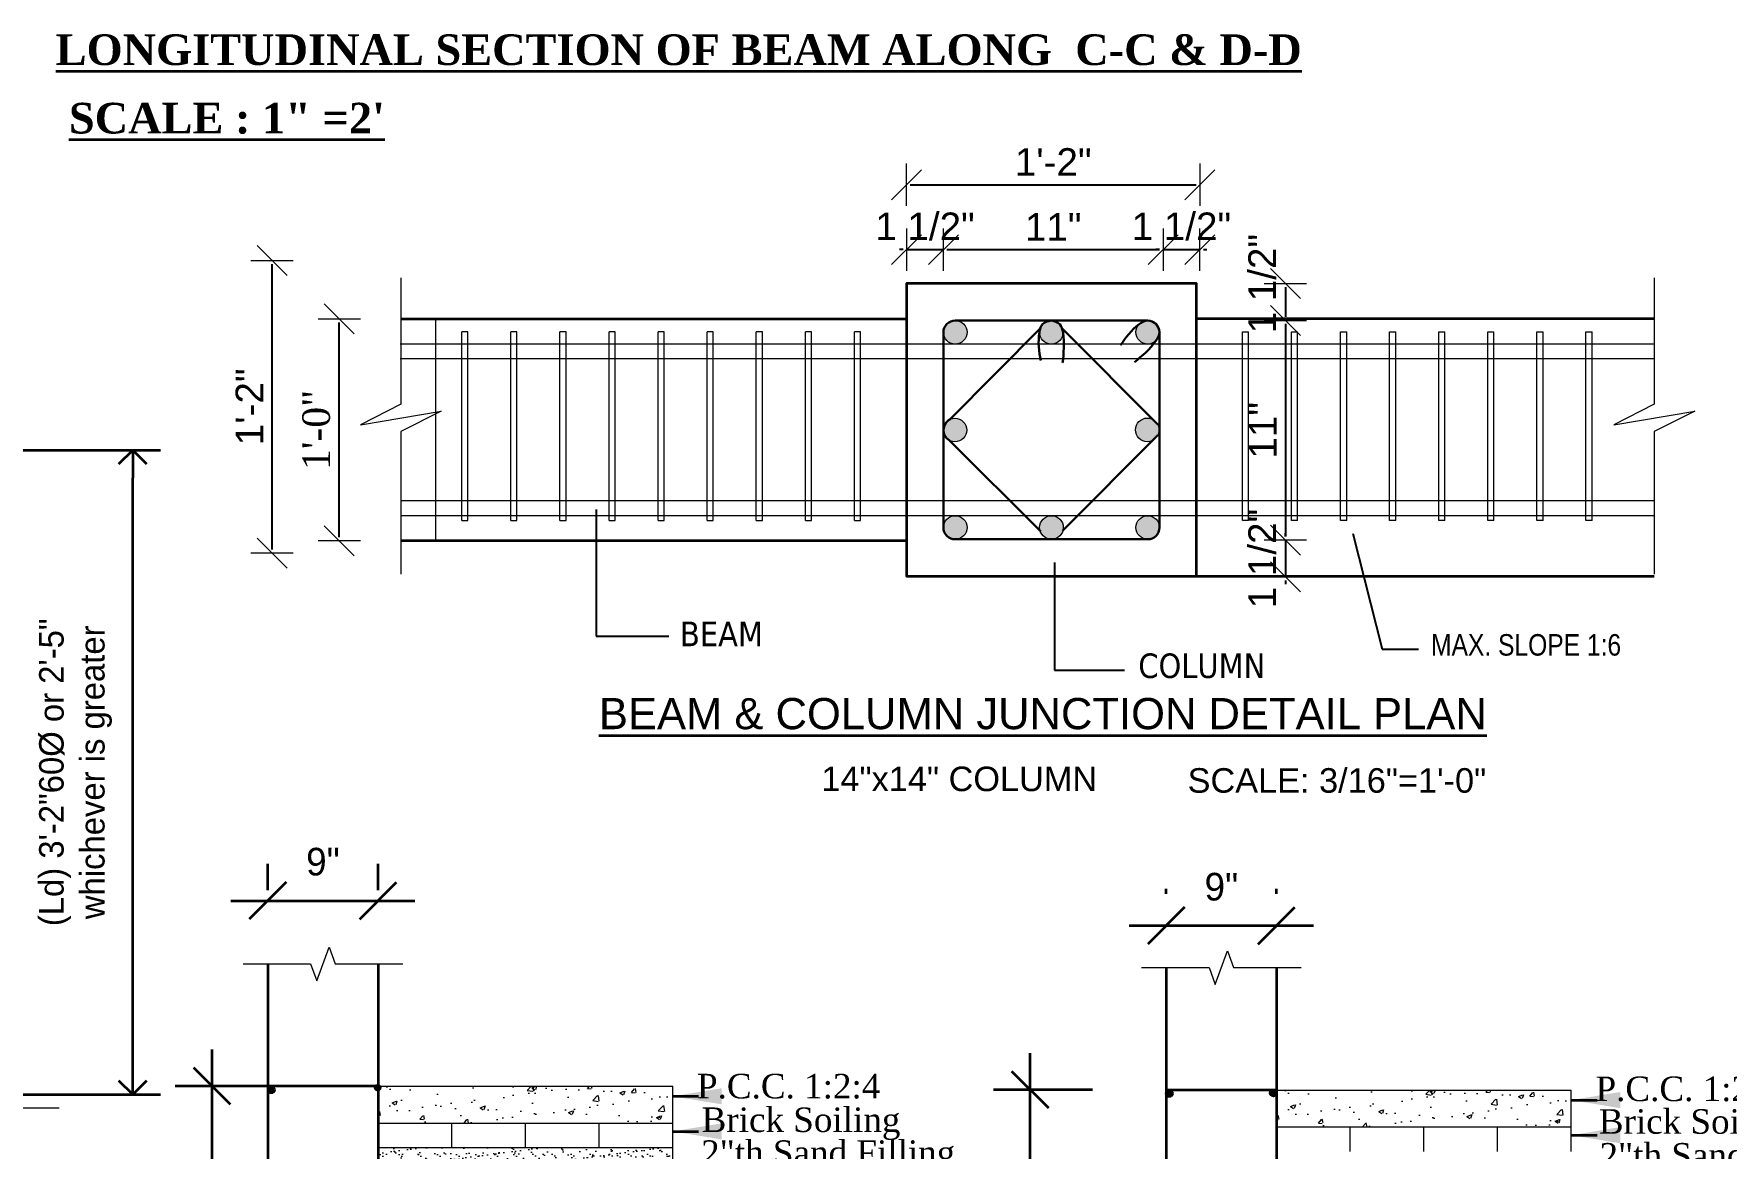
# Model space of a CAD drawing. Header units: inches. Extents: x -12073856 to 12321241, y -1226296 to 1319224.
# Drawn here: x 129944 to 130496, y 49127 to 49490 of the extents above; entities that cross this region are included whole.
import ezdxf

# ---------------------------------------------------------------- set-up
doc = ezdxf.new("R2010")
doc.units = ezdxf.units.IN
doc.header["$MEASUREMENT"] = 0
doc.header["$PDMODE"] = 35
doc.linetypes.add('DASHDOTX2', pattern=[50.8, 25.4, -12.7, 0, -12.7])
for name, color, linetype, lineweight in [('CEN_LINE', 131, 'DASHDOTX2', 13), ('column rod', 1, 'Continuous', 50), ('D-DIM', 5, 'Continuous', 18), ('DIM', 6, 'Continuous', 9), ('DIM_LINE', 173, 'Continuous', 20), ('Hatch', 9, 'Continuous', 9), ('OUTLINE', 1, 'Continuous', 25), ('Rebars', 1, 'Continuous', 13), ('STIRRUPS', 14, 'Continuous', 18), ('temp-partn', 214, 'Continuous', 15), ('TEXT', 255, 'Continuous', 35), ('texts', 152, 'Continuous', 35), ('TRENCH', 1, 'Continuous', 35), ('WALL ELV', 20, 'Continuous', 20), ('WALL SEC', 2, 'Continuous', 35)]:
    doc.layers.add(name, color=color, linetype=linetype, lineweight=lineweight)
doc.styles.add('AERIAL', font='arial.ttf')
doc.styles.add('Capt 1', font='arial.ttf', dxfattribs={"height": 12})
doc.styles.add('NIR', font='COPRGTL.TTF')
doc.styles.add('ordinary', font='times.ttf')
doc.styles.add('PRABIN', font='BKANT.TTF', dxfattribs={"height": 8})
doc.styles.add('STYLE1', font='arialbd.ttf')
doc.styles.add('TAHOMA', font='tahoma.ttf', dxfattribs={"height": 9})
doc.styles.add('technical', font='technic_.ttf', dxfattribs={"height": 6.5})
doc.styles.add('TIMES', font='times.ttf')
doc.styles.add('times new roman', font='times.ttf', dxfattribs={"height": 7})
doc.dimstyles.new('ARROW', dxfattribs={"dimscale": 96, "dimtxt": 9, "dimasz": 0.125, "dimexe": 0.078125, "dimexo": 0.09375, "dimgap": 0.03125, "dimtad": 1, "dimdec": 0, "dimzin": 3, "dimdsep": 46, "dimlunit": 4, "dimtxsty": 'TAHOMA', "dimcen": 0.09375, "dimclrd": 256, "dimclre": 256, "dimclrt": 256, "dimadec": 0, "dimazin": 0, "dimtfac": 1, "dimtdec": 0, "dimtmove": 0, "dimatfit": 3, "dimfxl": 1, "dimfrac": 2, "dimtolj": 1, "dimtzin": 0, "dimarcsym": 0})
doc.dimstyles.new("Copy of S-2'", dxfattribs={"dimscale": 96, "dimtxt": 9, "dimasz": 0.09375, "dimexe": 0.09375, "dimexo": 0.09375, "dimgap": 0.0625, "dimtad": 1, "dimdec": 0, "dimlfac": 0.25, "dimzin": 3, "dimdsep": 46, "dimlunit": 3, "dimtxsty": 'PRABIN', "dimblk": 'OPEN90', "dimcen": 0.09375, "dimdle": 0.09375, "dimclrd": 256, "dimclre": 34, "dimclrt": 256, "dimadec": 0, "dimazin": 1, "dimtfac": 1, "dimtdec": 0, "dimtix": 1, "dimtmove": 0, "dimatfit": 3, "dimldrblk": 'DOTSMALL', "dimfxl": 1, "dimtolj": 1, "dimtzin": 1, "dimarcsym": 0})
doc.dimstyles.new("gan1'", dxfattribs={"dimscale": 96, "dimtxt": 0.09375, "dimasz": 0.012, "dimexe": 0.09375, "dimexo": 0.15625, "dimgap": 0.03, "dimtad": 1, "dimdec": 1, "dimlfac": 0.125, "dimzin": 3, "dimdsep": 46, "dimlunit": 4, "dimtxsty": 'times new roman', "dimblk": 'gg', "dimcen": 0.09375, "dimdle": 0.09375, "dimse1": 1, "dimse2": 1, "dimclre": 34, "dimadec": 0, "dimazin": 0, "dimtfac": 1, "dimtdec": 1, "dimtix": 1, "dimtmove": 0, "dimatfit": 3, "dimfxl": 1, "dimfrac": 2, "dimtolj": 1, "dimtzin": 1, "dimarcsym": 0})
doc.dimstyles.new('nir', dxfattribs={"dimtxt": 7, "dimasz": 3, "dimexe": 3, "dimexo": 3, "dimgap": 2, "dimtad": 1, "dimdec": 0, "dimzin": 3, "dimlunit": 4, "dimtxsty": 'TIMES', "dimblk": 'OBLIQUE', "dimcen": 2.5, "dimdle": 3, "dimclrt": 3, "dimadec": 0, "dimazin": 0, "dimtfac": 1, "dimtdec": 0, "dimtmove": 2, "dimatfit": 3, "dimfxl": 1, "dimarcsym": 0})
doc.dimstyles.new('nir 96', dxfattribs={"dimscale": 4, "dimtxt": 1.75, "dimasz": 1, "dimexe": 1, "dimexo": 2, "dimgap": 0.5, "dimtad": 1, "dimdec": 0, "dimzin": 3, "dimlunit": 4, "dimtxsty": 'ordinary', "dimblk": 'DOT', "dimcen": 2.5, "dimdle": 3, "dimclrt": 3, "dimadec": 0, "dimazin": 0, "dimtfac": 1, "dimtdec": 0, "dimtix": 1, "dimtmove": 2, "dimatfit": 3, "dimfxl": 3, "dimfxlon": 1, "dimarcsym": 0})

# ---------------------------------------------------------------- blocks, each defined once
blk = doc.blocks.new('_Open90')
at = {"color": 0, "linetype": 'ByBlock', "lineweight": -2}
for p, q in [((0, 0), (-1, 0)), ((-0.5, 0.5), (0, 0)), ((0, 0), (-0.5, -0.5))]:
    blk.add_line(p, q, dxfattribs=at)
blk = doc.blocks.new('*D716')
at = {"layer": 'Defpoints', "color": 0, "lineweight": 35, "transparency": 16777216}
for p in [(91107.77, -154925.31), (91176.36, -154925.31), (91107.77, -155135.3)]:
    blk.add_point(p, dxfattribs=at)
at = {"layer": 'DIM', "color": 34, "lineweight": -2, "transparency": 16777216}
for p, q in [((91116.77, -154925.31), (91185.36, -154925.31)), ((91116.77, -155135.3), (91185.36, -155135.3))]:
    blk.add_line(p, q, dxfattribs=at)
at = {"layer": 'DIM', "lineweight": -2, "transparency": 16777216}
blk.add_line((91176.36, -155126.3), (91176.36, -154934.31), dxfattribs=at)
at = {"layer": 'DIM', "lineweight": -2, "transparency": 16777216, "xscale": 9, "yscale": 9, "zscale": 9}
for p, rotation in [((91176.36, -154925.31), 90), ((91176.36, -155135.3), 270)]:
    blk.add_blockref('_Open90', p, dxfattribs=dict(at, rotation=rotation))
at = {"layer": 'DIM', "transparency": 16777216, "insert": (91157.72, -155030.31), "char_height": 8, "attachment_point": 5, "rotation": 90, "style": 'PRABIN'}
blk.add_mtext('\\A1;(Ld) 3\'-2"60%%C or 2\'-5" \\Pwhichever is greater', dxfattribs=at)
blk = doc.blocks.new('_DotSmall')
at = {"color": 0, "linetype": 'ByBlock', "const_width": 0.5}
blk.add_lwpolyline([(-0.0625, 0, 1), (0.0625, 0, 1)], format="xyb", close=True, dxfattribs=at)
blk = doc.blocks.new('*D717')
at = {"layer": 'Defpoints', "color": 0, "lineweight": 35, "transparency": 16777216}
for p in [(91019.78, -154849.42), (91072.05, -154849.42), (91072.05, -155059.4)]:
    blk.add_point(p, dxfattribs=at)
at = {"layer": 'DIM', "color": 34, "lineweight": -2, "transparency": 16777216}
for p, q in [((91063.05, -154849.42), (91010.78, -154849.42)), ((91063.05, -155059.4), (91010.78, -155059.4))]:
    blk.add_line(p, q, dxfattribs=at)
at = {"layer": 'DIM', "lineweight": -2, "transparency": 16777216}
blk.add_line((91019.78, -155050.4), (91019.78, -154858.42), dxfattribs=at)
at = {"layer": 'DIM', "lineweight": -2, "transparency": 16777216, "xscale": 9, "yscale": 9, "zscale": 9}
for p, rotation in [((91019.78, -154849.42), 90), ((91019.78, -155059.4), 270)]:
    blk.add_blockref('_Open90', p, dxfattribs=dict(at, rotation=rotation))
at = {"layer": 'DIM', "transparency": 16777216, "insert": (91001.19, -154954.41), "char_height": 8, "attachment_point": 5, "rotation": 90, "style": 'PRABIN'}
blk.add_mtext('\\A1;3\'-2"60%%C or 2\'-5" \\Pwhichever is greater', dxfattribs=at)
blk = doc.blocks.new('gg')
at = {"layer": 'DIM'}
for p, q in [((0, 6), (0, -6)), ((-4.24, -4.24), (4.24, 4.24))]:
    blk.add_line(p, q, dxfattribs=at)
blk = doc.blocks.new('*D850')
at = {"layer": 'Defpoints', "color": 0, "transparency": 16777216}
for p in [(80811.99, 74577.49), (80849.18, 74577.49), (80841.38, 74505.19)]:
    blk.add_point(p, dxfattribs=at)
at = {"layer": 'DIM', "color": 0, "lineweight": -2, "transparency": 16777216}
blk.add_line((80811.99, 74506.34), (80811.99, 74576.34), dxfattribs=at)
at = {"layer": 'DIM', "color": 0, "lineweight": -2, "transparency": 16777216, "xscale": 1.152, "yscale": 1.152, "zscale": 1.152}
for p, rotation in [((80811.99, 74577.49), 90), ((80811.99, 74505.19), 270)]:
    blk.add_blockref('gg', p, dxfattribs=dict(at, rotation=rotation))
at = {"layer": 'DIM', "color": 0, "transparency": 16777216, "insert": (80804.53, 74541.34), "char_height": 9, "attachment_point": 5, "rotation": 90, "style": 'times new roman'}
blk.add_mtext('\\A1;1\'-0"', dxfattribs=at)
blk = doc.blocks.new('*D851')
at = {"layer": 'D-DIM', "color": 0, "lineweight": -2, "transparency": 16777216}
blk.add_line((80790.11, 74502.35), (80790.11, 74595.37), dxfattribs=at)
at = {"layer": 'Defpoints', "color": 0, "transparency": 16777216}
for p in [(80790.11, 74596.52), (81038.53, 74596.52), (81033.18, 74501.19)]:
    blk.add_point(p, dxfattribs=at)
at = {"layer": 'D-DIM', "color": 0, "lineweight": -2, "transparency": 16777216, "xscale": 1.152, "yscale": 1.152, "zscale": 1.152}
for p, rotation in [((80790.11, 74596.52), 90), ((80790.11, 74501.19), 270)]:
    blk.add_blockref('gg', p, dxfattribs=dict(at, rotation=rotation))
at = {"layer": 'D-DIM', "color": 0, "transparency": 16777216, "insert": (80782.71, 74548.86), "char_height": 9, "attachment_point": 5, "rotation": 90, "style": 'AERIAL'}
blk.add_mtext('\\A1;1\'-2"', dxfattribs=at)
blk = doc.blocks.new('*D852')
at = {"layer": 'D-DIM', "color": 0, "lineweight": -2, "transparency": 16777216}
for p, q in [((80995.78, 74600.07), (80994.63, 74600.07)), ((80996.93, 74600.07), (81008.93, 74600.07)), ((81010.08, 74600.07), (81011.23, 74600.07))]:
    blk.add_line(p, q, dxfattribs=at)
at = {"layer": 'Defpoints', "color": 0, "transparency": 16777216}
for p in [(81008.93, 74600.07), (80996.93, 74585.01), (81008.93, 74555.74)]:
    blk.add_point(p, dxfattribs=at)
at = {"layer": 'D-DIM', "color": 0, "lineweight": -2, "transparency": 16777216, "xscale": 1.152, "yscale": 1.152, "zscale": 1.152}
blk.add_blockref('gg', (80996.93, 74600.07), dxfattribs=at)
at = {"layer": 'D-DIM', "color": 0, "lineweight": -2, "transparency": 16777216, "xscale": 1.152, "yscale": 1.152, "zscale": 1.152, "rotation": 180}
blk.add_blockref('gg', (81008.93, 74600.07), dxfattribs=at)
at = {"layer": 'D-DIM', "color": 0, "transparency": 16777216, "insert": (81002.93, 74607.61), "char_height": 9, "attachment_point": 5, "style": 'AERIAL'}
blk.add_mtext('\\A1;1 1/2"', dxfattribs=at)
blk = doc.blocks.new('*D853')
at = {"layer": 'D-DIM', "color": 0, "lineweight": -2, "transparency": 16777216}
blk.add_line((81010.08, 74600.07), (81079.36, 74600.07), dxfattribs=at)
at = {"layer": 'Defpoints', "color": 0, "transparency": 16777216}
for p in [(81080.51, 74600.07), (81080.51, 74567.51), (81008.93, 74555.74)]:
    blk.add_point(p, dxfattribs=at)
at = {"layer": 'D-DIM', "color": 0, "lineweight": -2, "transparency": 16777216, "xscale": 1.152, "yscale": 1.152, "zscale": 1.152, "rotation": 180}
blk.add_blockref('gg', (81008.93, 74600.07), dxfattribs=at)
at = {"layer": 'D-DIM', "color": 0, "lineweight": -2, "transparency": 16777216, "xscale": 1.152, "yscale": 1.152, "zscale": 1.152}
blk.add_blockref('gg', (81080.51, 74600.07), dxfattribs=at)
at = {"layer": 'D-DIM', "color": 0, "transparency": 16777216, "insert": (81044.72, 74607.47), "char_height": 9, "attachment_point": 5, "style": 'AERIAL'}
blk.add_mtext('\\A1;11"', dxfattribs=at)
blk = doc.blocks.new('*D854')
at = {"layer": 'D-DIM', "color": 0, "lineweight": -2, "transparency": 16777216}
for p, q in [((81079.36, 74600.07), (81078.21, 74600.07)), ((81080.51, 74600.07), (81092.51, 74600.07)), ((81093.66, 74600.07), (81094.82, 74600.07))]:
    blk.add_line(p, q, dxfattribs=at)
at = {"layer": 'Defpoints', "color": 0, "transparency": 16777216}
for p in [(81092.51, 74600.07), (81080.51, 74567.51), (81092.51, 74572.49)]:
    blk.add_point(p, dxfattribs=at)
at = {"layer": 'D-DIM', "color": 0, "lineweight": -2, "transparency": 16777216, "xscale": 1.152, "yscale": 1.152, "zscale": 1.152}
blk.add_blockref('gg', (81080.51, 74600.07), dxfattribs=at)
at = {"layer": 'D-DIM', "color": 0, "lineweight": -2, "transparency": 16777216, "xscale": 1.152, "yscale": 1.152, "zscale": 1.152, "rotation": 180}
blk.add_blockref('gg', (81092.51, 74600.07), dxfattribs=at)
at = {"layer": 'D-DIM', "color": 0, "transparency": 16777216, "insert": (81086.51, 74607.61), "char_height": 9, "attachment_point": 5, "style": 'AERIAL'}
blk.add_mtext('\\A1;1 1/2"', dxfattribs=at)
blk = doc.blocks.new('*D855')
at = {"layer": 'D-DIM', "color": 0, "lineweight": -2, "transparency": 16777216}
blk.add_line((80998.08, 74621.24), (81091.36, 74621.24), dxfattribs=at)
at = {"layer": 'Defpoints', "color": 0, "transparency": 16777216}
for p in [(81092.51, 74621.24), (80996.93, 74579.28), (81092.51, 74580.43)]:
    blk.add_point(p, dxfattribs=at)
at = {"layer": 'D-DIM', "color": 0, "lineweight": -2, "transparency": 16777216, "xscale": 1.152, "yscale": 1.152, "zscale": 1.152, "rotation": 180}
blk.add_blockref('gg', (80996.93, 74621.24), dxfattribs=at)
at = {"layer": 'D-DIM', "color": 0, "lineweight": -2, "transparency": 16777216, "xscale": 1.152, "yscale": 1.152, "zscale": 1.152}
blk.add_blockref('gg', (81092.51, 74621.24), dxfattribs=at)
at = {"layer": 'D-DIM', "color": 0, "transparency": 16777216, "insert": (81044.72, 74628.64), "char_height": 9, "attachment_point": 5, "style": 'AERIAL'}
blk.add_mtext('\\A1;1\'-2"', dxfattribs=at)
blk = doc.blocks.new('*D856')
at = {"layer": 'D-DIM', "color": 0, "lineweight": -2, "transparency": 16777216}
blk.add_line((81120.41, 74587.85), (81120.41, 74578.16), dxfattribs=at)
at = {"layer": 'Defpoints', "color": 0, "transparency": 16777216}
for p in [(81105.35, 74589), (81076.08, 74577), (81120.41, 74577)]:
    blk.add_point(p, dxfattribs=at)
at = {"layer": 'D-DIM', "color": 0, "lineweight": -2, "transparency": 16777216, "xscale": 1.152, "yscale": 1.152, "zscale": 1.152}
for p, rotation in [((81120.41, 74589), 90), ((81120.41, 74577), 270)]:
    blk.add_blockref('gg', p, dxfattribs=dict(at, rotation=rotation))
at = {"layer": 'D-DIM', "color": 0, "transparency": 16777216, "insert": (81112.88, 74589), "char_height": 9, "attachment_point": 5, "rotation": 90, "style": 'AERIAL'}
blk.add_mtext('\\A1;1 1/2"', dxfattribs=at)
blk = doc.blocks.new('*D857')
at = {"layer": 'D-DIM', "color": 0, "lineweight": -2, "transparency": 16777216}
blk.add_line((81120.41, 74575.85), (81120.41, 74506.57), dxfattribs=at)
at = {"layer": 'Defpoints', "color": 0, "transparency": 16777216}
for p in [(81076.08, 74577), (81087.85, 74505.42), (81120.41, 74505.42)]:
    blk.add_point(p, dxfattribs=at)
at = {"layer": 'D-DIM', "color": 0, "lineweight": -2, "transparency": 16777216, "xscale": 1.152, "yscale": 1.152, "zscale": 1.152}
for p, rotation in [((81120.41, 74577), 90), ((81120.41, 74505.42), 270)]:
    blk.add_blockref('gg', p, dxfattribs=dict(at, rotation=rotation))
at = {"layer": 'D-DIM', "color": 0, "transparency": 16777216, "insert": (81113.02, 74541.21), "char_height": 9, "attachment_point": 5, "rotation": 90, "style": 'AERIAL'}
blk.add_mtext('\\A1;11"', dxfattribs=at)
blk = doc.blocks.new('*D858')
at = {"layer": 'D-DIM', "color": 0, "lineweight": -2, "transparency": 16777216}
for p, q in [((81120.41, 74506.57), (81120.41, 74507.73)), ((81120.41, 74505.42), (81120.41, 74493.42)), ((81120.41, 74492.27), (81120.41, 74491.12))]:
    blk.add_line(p, q, dxfattribs=at)
at = {"layer": 'Defpoints', "color": 0, "transparency": 16777216}
for p in [(81087.85, 74505.42), (81092.83, 74493.42), (81120.41, 74493.42)]:
    blk.add_point(p, dxfattribs=at)
at = {"layer": 'D-DIM', "color": 0, "lineweight": -2, "transparency": 16777216, "xscale": 1.152, "yscale": 1.152, "zscale": 1.152}
for p, rotation in [((81120.41, 74505.42), 270), ((81120.41, 74493.42), 90)]:
    blk.add_blockref('gg', p, dxfattribs=dict(at, rotation=rotation))
at = {"layer": 'D-DIM', "color": 0, "transparency": 16777216, "insert": (81112.88, 74499.42), "char_height": 9, "attachment_point": 5, "rotation": 90, "style": 'AERIAL'}
blk.add_mtext('\\A1;1 1/2"', dxfattribs=at)
blk = doc.blocks.new('_Oblique')
at = {"color": 0, "linetype": 'ByBlock', "lineweight": -2}
blk.add_line((-0.5, -0.5), (0.5, 0.5), dxfattribs=at)
blk = doc.blocks.new('*D696')
at = {"layer": 'Defpoints', "color": 0, "transparency": 16777216}
for p in [(64254.59, -81182.21), (64245.59, -81185.62), (64254.59, -81185.62)]:
    blk.add_point(p, dxfattribs=at)
at = {"layer": 'DIM_LINE', "color": 0, "lineweight": -2, "transparency": 16777216}
for p, q in [((64245.59, -81179.62), (64245.59, -81179.21)), ((64254.59, -81179.62), (64254.59, -81179.21)), ((64242.59, -81182.21), (64257.59, -81182.21))]:
    blk.add_line(p, q, dxfattribs=at)
at = {"layer": 'DIM_LINE', "color": 0, "lineweight": -2, "transparency": 16777216, "xscale": 3, "yscale": 3, "zscale": 3, "rotation": 180}
blk.add_blockref('_Oblique', (64245.59, -81182.21), dxfattribs=at)
at = {"layer": 'DIM_LINE', "color": 0, "lineweight": -2, "transparency": 16777216, "xscale": 3, "yscale": 3, "zscale": 3}
blk.add_blockref('_Oblique', (64254.59, -81182.21), dxfattribs=at)
at = {"layer": 'DIM_LINE', "color": 3, "transparency": 16777216, "insert": (64250.09, -81179.05), "char_height": 2.25, "attachment_point": 5, "style": 'NIR'}
blk.add_mtext('9"', dxfattribs=at)
blk = doc.blocks.new('*D688')
at = {"layer": 'Defpoints', "color": 0, "transparency": 16777216}
for p in [(64234.52, -81195.59), (64245.59, -81195.59), (64245.34, -81213.59)]:
    blk.add_point(p, dxfattribs=at)
at = {"layer": 'DIM_LINE', "color": 0, "lineweight": -2, "transparency": 16777216}
for p, q in [((64234.52, -81216.59), (64234.52, -81192.59)), ((64239.59, -81195.59), (64231.52, -81195.59)), ((64239.34, -81213.59), (64231.52, -81213.59))]:
    blk.add_line(p, q, dxfattribs=at)
at = {"layer": 'DIM_LINE', "color": 0, "lineweight": -2, "transparency": 16777216, "xscale": 3, "yscale": 3, "zscale": 3}
for p, rotation in [((64234.52, -81195.59), 90), ((64234.52, -81213.59), 270)]:
    blk.add_blockref('_Oblique', p, dxfattribs=dict(at, rotation=rotation))
at = {"layer": 'DIM_LINE', "color": 3, "transparency": 16777216, "insert": (64231.19, -81206.46), "char_height": 2.25, "attachment_point": 5, "rotation": 90, "style": 'NIR'}
blk.add_mtext('1\'-6"', dxfattribs=at)
blk = doc.blocks.new('_Dot')
at = {"color": 0, "lineweight": -2}
blk.add_line((-0.5, 0), (-1, 0), dxfattribs=at)
at = {"color": 0, "const_width": 0.5}
blk.add_lwpolyline([(-0.25, 0, 1), (0.25, 0, 1)], format="xyb", close=True, dxfattribs=at)
blk = doc.blocks.new('*D697')
at = {"layer": 'Defpoints', "color": 0, "transparency": 16777216}
for p in [(64181.38, -81180.18), (64172.38, -81185.32), (64181.38, -81185.32)]:
    blk.add_point(p, dxfattribs=at)
at = {"layer": 'DIM_LINE', "color": 0, "lineweight": -2, "transparency": 16777216}
for p, q in [((64172.38, -81179.32), (64172.38, -81177.18)), ((64181.38, -81179.32), (64181.38, -81177.18)), ((64169.38, -81180.18), (64184.38, -81180.18))]:
    blk.add_line(p, q, dxfattribs=at)
at = {"layer": 'DIM_LINE', "color": 0, "lineweight": -2, "transparency": 16777216, "xscale": 3, "yscale": 3, "zscale": 3, "rotation": 180}
blk.add_blockref('_Oblique', (64172.38, -81180.18), dxfattribs=at)
at = {"layer": 'DIM_LINE', "color": 0, "lineweight": -2, "transparency": 16777216, "xscale": 3, "yscale": 3, "zscale": 3}
blk.add_blockref('_Oblique', (64181.38, -81180.18), dxfattribs=at)
at = {"layer": 'DIM_LINE', "color": 3, "transparency": 16777216, "insert": (64176.88, -81177.01), "char_height": 2.25, "attachment_point": 5, "style": 'NIR'}
blk.add_mtext('9"', dxfattribs=at)
blk = doc.blocks.new('*D695')
at = {"layer": 'Defpoints', "color": 0, "transparency": 16777216}
for p in [(64167.85, -81195.29), (64182.93, -81195.29), (64180.43, -81213.29)]:
    blk.add_point(p, dxfattribs=at)
at = {"layer": 'DIM_LINE', "color": 0, "lineweight": -2, "transparency": 16777216}
for p, q in [((64167.85, -81216.29), (64167.85, -81192.29)), ((64176.93, -81195.29), (64164.85, -81195.29)), ((64174.43, -81213.29), (64164.85, -81213.29))]:
    blk.add_line(p, q, dxfattribs=at)
at = {"layer": 'DIM_LINE', "color": 0, "lineweight": -2, "transparency": 16777216, "xscale": 3, "yscale": 3, "zscale": 3}
for p, rotation in [((64167.85, -81195.29), 90), ((64167.85, -81213.29), 270)]:
    blk.add_blockref('_Oblique', p, dxfattribs=dict(at, rotation=rotation))
at = {"layer": 'DIM_LINE', "color": 3, "transparency": 16777216, "insert": (64163.61, -81204.29), "char_height": 2.25, "attachment_point": 5, "rotation": 90, "style": 'NIR'}
blk.add_mtext('1\'-6"', dxfattribs=at)
blk = doc.blocks.new('WEDF')
at = {"layer": 'DIM'}
for p, q in [((91027.55, -154849.42), (91095.3, -154849.42)), ((91027.55, -155059.4), (91095.3, -155059.4)), ((91152.42, -155139.77), (91084.66, -155139.77))]:
    blk.add_line(p, q, dxfattribs=at)
at = {"layer": 'Hatch'}
for p, q in [((91081.64, -154807.32), (91081.64, -154797.42)), ((91081.64, -154797.42), (91086.74, -154814.71)), ((91050.36, -154807.32), (91081.64, -154807.32)), ((91086.74, -154814.71), (91089.91, -154807.32)), ((91089.91, -154807.32), (91129.46, -154807.32)), ((91081.64, -155179.59), (91081.64, -155169.69)), ((91081.64, -155169.69), (91086.74, -155186.98)), ((91050.36, -155179.59), (91081.64, -155179.59)), ((91086.74, -155186.98), (91089.91, -155179.59)), ((91089.91, -155179.59), (91129.46, -155179.59))]:
    blk.add_line(p, q, dxfattribs=at)
at = {"layer": 'OUTLINE', "lineweight": 18, "ltscale": 0.1}
for p, q in [((91056.14, -154807.32), (91056.14, -155179.59)), ((91123.76, -154807.32), (91123.76, -155179.59))]:
    blk.add_line(p, q, dxfattribs=at)
at = {"layer": 'Rebars'}
for p, q in [((91067.87, -154807.32), (91067.87, -154844.86)), ((91089.98, -155179.59), (91089.98, -154807.32)), ((91112.03, -154807.32), (91112.03, -154925.31)), ((91072.05, -154849.42), (91067.87, -154844.86)), ((91067.87, -154848.66), (91067.87, -155179.59)), ((91072.05, -154849.42), (91072.05, -155059.4)), ((91107.92, -154929.79), (91112.03, -154925.31)), ((91107.92, -154929.79), (91107.92, -155139.77)), ((91112.03, -154929.78), (91112.03, -155179.59))]:
    blk.add_line(p, q, dxfattribs=at)
at = {"layer": 'STIRRUPS', "ltscale": 0.1}
for p, q in [((91062.27, -154826.08), (91117.55, -154826.08)), ((91062.27, -154853.68), (91117.55, -154853.68)), ((91062.27, -154886.8), (91117.55, -154886.8)), ((91062.27, -154914.4), (91117.55, -154914.4)), ((91062.27, -154947.52), (91117.55, -154947.52)), ((91062.27, -154975.12), (91117.55, -154975.12)), ((91062.27, -155008.24), (91117.55, -155008.24)), ((91062.27, -155035.84), (91117.55, -155035.84)), ((91062.27, -155068.96), (91117.55, -155068.96)), ((91062.27, -155096.56), (91117.55, -155096.56)), ((91062.27, -155129.68), (91117.55, -155129.68))]:
    blk.add_line(p, q, dxfattribs=at)
at = {"layer": 'texts', "ltscale": 0.1, "insert": (91096.2, -155204.13), "char_height": 12, "width": 399.2872, "attachment_point": 5, "style": 'Capt 1'}
blk.add_mtext('{\\LDETAIL AT C-C\\P\\fArial|b0|i1|c0|p34;\\H0.66667x;Scale: 1\'=1\'-0"}', dxfattribs=at)
at = {"layer": 'DIM'}
for p1, p2, distance, text, picture, middle in [((91072.05, -155059.4), (91072.05, -154849.42), 52.27, '3\'-2"60%%C or 2\'-5" \\Pwhichever is greater', '*D717', (91001.19, -154954.41)), ((91107.77, -155135.3), (91107.77, -154925.31), -68.59, '(Ld) 3\'-2"60%%C or 2\'-5" \\Pwhichever is greater', '*D716', (91157.72, -155030.31))]:
    dim = blk.add_aligned_dim(p1=p1, p2=p2, distance=distance, text=text, dimstyle="Copy of S-2'", dxfattribs=at)
    dim.commit()
    dim.dimension.update_dxf_attribs({"geometry": picture, "text_midpoint": middle})
blk = doc.blocks.new('DTGC')
at = {"layer": 'column rod'}
for points in [[(81008.93, 74573.15, -1), (81016.63, 74573.15, -1)], [(81047.95, 74573.15, -1), (81040.25, 74573.15, -1)], [(81071.67, 74573.15, -1), (81079.37, 74573.15, -1)], [(81008.83, 74541.29, -1), (81016.53, 74541.29, -1)], [(81071.53, 74541.34, -1), (81079.23, 74541.34, -1)], [(81016.63, 74509.53, -1), (81008.93, 74509.53, -1)], [(81048, 74509.53, -1), (81040.3, 74509.53, -1)], [(81079.37, 74509.53, -1), (81071.67, 74509.53, -1)]]:
    blk.add_hatch(color=256, dxfattribs=at).paths.add_polyline_path(points)
at = {"layer": 'D-DIM'}
for p, q in [((80996.93, 74589), (80996.93, 74493.68)), ((80843.39, 74577.49), (80843.39, 74505.19))]:
    blk.add_line(p, q, dxfattribs=at)
at = {"layer": 'DIM'}
for p, q in [((80851.93, 74511.86), (80851.93, 74573.32)), ((80853.93, 74573.32), (80851.93, 74573.32)), ((80853.93, 74511.86), (80853.93, 74573.32)), ((80867.93, 74511.86), (80867.93, 74573.32)), ((80869.93, 74573.32), (80867.93, 74573.32)), ((80869.93, 74511.86), (80869.93, 74573.32)), ((80883.93, 74511.86), (80883.93, 74573.32)), ((80885.93, 74573.32), (80883.93, 74573.32)), ((80885.93, 74511.86), (80885.93, 74573.32)), ((80899.93, 74511.86), (80899.93, 74573.32)), ((80901.93, 74573.32), (80899.93, 74573.32)), ((80901.93, 74511.86), (80901.93, 74573.32)), ((80915.93, 74511.86), (80915.93, 74573.32)), ((80917.93, 74573.32), (80915.93, 74573.32)), ((80917.93, 74511.86), (80917.93, 74573.32)), ((80931.93, 74511.86), (80931.93, 74573.32)), ((80933.93, 74573.32), (80931.93, 74573.32)), ((80933.93, 74511.86), (80933.93, 74573.32)), ((80947.93, 74511.86), (80947.93, 74573.32)), ((80949.93, 74573.32), (80947.93, 74573.32)), ((80949.93, 74511.86), (80949.93, 74573.32)), ((80963.93, 74511.86), (80963.93, 74573.32)), ((80965.93, 74573.32), (80963.93, 74573.32)), ((80965.93, 74511.86), (80965.93, 74573.32)), ((80979.93, 74511.86), (80979.93, 74573.32)), ((80981.93, 74573.32), (80979.93, 74573.32)), ((80981.93, 74511.86), (80981.93, 74573.32)), ((81106.37, 74511.86), (81106.37, 74573.32)), ((81106.37, 74573.32), (81108.37, 74573.32)), ((81108.37, 74511.86), (81108.37, 74573.32)), ((81122.37, 74511.86), (81122.37, 74573.32)), ((81122.37, 74573.32), (81124.37, 74573.32)), ((81124.37, 74511.86), (81124.37, 74573.32)), ((81138.37, 74511.86), (81138.37, 74573.32)), ((81138.37, 74573.32), (81140.37, 74573.32)), ((81140.37, 74511.86), (81140.37, 74573.32)), ((81154.37, 74511.86), (81154.37, 74573.32)), ((81154.37, 74573.32), (81156.37, 74573.32)), ((81156.37, 74511.86), (81156.37, 74573.32)), ((81170.37, 74511.86), (81170.37, 74573.32)), ((81170.37, 74573.32), (81172.37, 74573.32)), ((81172.37, 74511.86), (81172.37, 74573.32)), ((81186.37, 74511.86), (81186.37, 74573.32)), ((81186.37, 74573.32), (81188.37, 74573.32)), ((81188.37, 74511.86), (81188.37, 74573.32)), ((81202.37, 74511.86), (81202.37, 74573.32)), ((81202.37, 74573.32), (81204.37, 74573.32)), ((81204.37, 74511.86), (81204.37, 74573.32)), ((81218.37, 74511.86), (81218.37, 74573.32)), ((81218.37, 74573.32), (81220.37, 74573.32)), ((81220.37, 74511.86), (81220.37, 74573.32)), ((80832.08, 74571.49), (80832.08, 74566.69)), ((80851.93, 74511.86), (80853.93, 74511.86)), ((80867.93, 74511.86), (80869.93, 74511.86)), ((80883.93, 74511.86), (80885.93, 74511.86)), ((80899.93, 74511.86), (80901.93, 74511.86)), ((80915.93, 74511.86), (80917.93, 74511.86)), ((80931.93, 74511.86), (80933.93, 74511.86)), ((80947.93, 74511.86), (80949.93, 74511.86)), ((80963.93, 74511.86), (80965.93, 74511.86)), ((80979.93, 74511.86), (80981.93, 74511.86)), ((81108.37, 74511.86), (81106.37, 74511.86)), ((81124.37, 74511.86), (81122.37, 74511.86)), ((81140.37, 74511.86), (81138.37, 74511.86)), ((81156.37, 74511.86), (81154.37, 74511.86)), ((81172.37, 74511.86), (81170.37, 74511.86)), ((81188.37, 74511.86), (81186.37, 74511.86)), ((81204.37, 74511.86), (81202.37, 74511.86)), ((81220.37, 74511.86), (81218.37, 74511.86))]:
    blk.add_line(p, q, dxfattribs=at)
at = {"layer": 'DIM', "linetype": 'Continuous'}
for points in [[(80832.08, 74590.89), (80832.08, 74549.76), (80818.89, 74543.01), (80845.26, 74547.45), (80832.08, 74540.87), (80832.08, 74494.28)], [(81240.65, 74590.89), (81240.65, 74549.76), (81227.47, 74543.01), (81253.84, 74547.45), (81240.65, 74540.87), (81240.65, 74494.28)]]:
    blk.add_lwpolyline(points, dxfattribs=at)
at = {"layer": 'Hatch'}
for p, q in [((81154.15, 74569.32), (80831.86, 74569.32)), ((81168.85, 74569.32), (81154.37, 74569.32)), ((81240.65, 74569.32), (81168.85, 74569.32)), ((81154.15, 74564.52), (80831.86, 74564.52)), ((81170.46, 74564.52), (81154.37, 74564.52)), ((81240.65, 74564.52), (81170.46, 74564.52)), ((81240.65, 74518.19), (80832.08, 74518.19)), ((81240.65, 74513.39), (80832.08, 74513.39))]:
    blk.add_line(p, q, dxfattribs=at)
for centre in [(81012.78, 74573.15), (81044.1, 74573.15), (81075.52, 74573.15), (81012.68, 74541.29), (81075.38, 74541.34), (81012.78, 74509.53), (81044.15, 74509.53), (81075.52, 74509.53)]:
    blk.add_circle(centre, 3.85, dxfattribs=at)
at = {"layer": 'temp-partn', "lineweight": 30}
blk.add_lwpolyline([(81075.52, 74505.68), (81012.78, 74505.68, -0.414214), (81008.93, 74509.53), (81008.93, 74573.15, -0.414214), (81012.78, 74577), (81075.52, 74577, -0.414214), (81079.37, 74573.15), (81079.37, 74509.53, -0.414214)], format="xyb", close=True, dxfattribs=at)
for points in [[(81011.03, 74544.77), (81040.69, 74574.61)], [(81047.75, 74574.31), (81078.82, 74543.08)], [(81047.75, 74508.49), (81078.82, 74539.61)], [(81010.75, 74537.95), (81040.69, 74508.18)]]:
    blk.add_lwpolyline(points, dxfattribs=at)
blk.add_arc((81012.99, 74541.27), 4, 119.1939, 235.9642, dxfattribs=at)
for points in [[(81044.11, 74577), (81041.37, 74575.91), (81040.21, 74573.12), (81040.65, 74563.92)], [(81044.11, 74577), (81046.82, 74575.84), (81047.91, 74573.02), (81047.78, 74563.24)], [(81078.24, 74575.87), (81075.52, 74577), (81072.74, 74575.81), (81066.63, 74568.92)], [(81078.24, 74575.87), (81079.37, 74573.15), (81078.18, 74570.37), (81071.26, 74563.46)]]:
    blk.add_spline(points, degree=3, dxfattribs=at)
at = {"layer": 'TRENCH'}
for p, q in [((80832.08, 74577.49), (80996.93, 74577.49)), ((81240.65, 74577.49), (81091.37, 74577.49)), ((80996.93, 74505.19), (80832.08, 74505.19)), ((81091.37, 74493.68), (81240.65, 74493.68))]:
    blk.add_line(p, q, dxfattribs=at)
for points in [[(81091.37, 74564.2), (81091.37, 74589), (80996.93, 74589), (80996.93, 74564.2)], [(81091.37, 74493.68), (81091.37, 74589)], [(80996.93, 74564.2), (80996.93, 74519.36)], [(80996.93, 74519.36), (80996.93, 74493.68), (81091.37, 74493.68), (81091.37, 74519.36)]]:
    blk.add_lwpolyline(points, dxfattribs=at)
at = {"layer": 'TEXT'}
for s, height, style, p in [('MAX. SLOPE 1:6', 7, 'technical', (81167.88, 74467.79)), ('%%UBEAM & COLUMN JUNCTION DETAIL PLAN', 10.16, 'AERIAL', (80896.64, 74443.81)), ('14"x14" COLUMN', 8, 'AERIAL', (80969.13, 74423.62)), ('SCALE: 3/16"=1\'-0"', 8, 'AERIAL', (81088.52, 74423.11))]:
    blk.add_text(s, height=height, dxfattribs=dict(at, style=style)).set_placement(p)
at = {"layer": 'TEXT', "char_height": 8, "attachment_point": 1, "style": 'TAHOMA'}
for s, insert in [('\\A1;BEAM', (80923.06, 74478.85)), ('COLUMN', (81072.45, 74468.49))]:
    blk.add_mtext(s, dxfattribs=dict(at, insert=insert))
at = {"layer": 'D-DIM'}
for base, p1, p2, text, picture, middle in [((81092.51, 74621.24), (80996.93, 74579.28), (81092.51, 74580.43), '1\'-2"', '*D855', (81044.72, 74628.64)), ((81080.51, 74600.07), (81008.93, 74555.74), (81080.51, 74567.51), '11"', '*D853', (81044.72, 74607.47))]:
    dim = blk.add_linear_dim(base=base, p1=p1, p2=p2, text=text, dimstyle="gan1'", override={"dimtxsty": 'AERIAL'}, dxfattribs=at)
    dim.commit()
    dim.dimension.update_dxf_attribs({"geometry": picture, "text_midpoint": middle})
for base, p1, p2, picture, middle in [((81008.93, 74600.07), (80996.93, 74585.01), (81008.93, 74555.74), '*D852', (81002.93, 74607.61)), ((81092.51, 74600.07), (81080.51, 74567.51), (81092.51, 74572.49), '*D854', (81086.51, 74607.61))]:
    dim = blk.add_linear_dim(base=base, p1=p1, p2=p2, dimstyle="gan1'", override={"dimtxsty": 'AERIAL'}, dxfattribs=at)
    dim.commit()
    dim.dimension.update_dxf_attribs({"geometry": picture, "text_midpoint": middle})
dim = blk.add_linear_dim(base=(80790.11, 74596.52), p1=(81033.18, 74501.19), p2=(81038.53, 74596.52), angle=90, text='1\'-2"', dimstyle="gan1'", override={"dimtxsty": 'AERIAL'}, dxfattribs=at)
dim.commit()
dim.dimension.update_dxf_attribs({"geometry": '*D851', "text_midpoint": (80790.11, 74548.86), "dimtype": 128})
dim = blk.add_linear_dim(base=(81120.41, 74577), p1=(81105.35, 74589), p2=(81076.08, 74577), angle=270, dimstyle="gan1'", override={"dimtxsty": 'AERIAL', "dimtmove": 2}, dxfattribs=at)
dim.commit()
dim.dimension.update_dxf_attribs({"geometry": '*D856', "text_midpoint": (81112.88, 74589), "dimtype": 128})
dim = blk.add_linear_dim(base=(81120.41, 74505.42), p1=(81076.08, 74577), p2=(81087.85, 74505.42), angle=270, text='11"', dimstyle="gan1'", override={"dimtxsty": 'AERIAL'}, dxfattribs=at)
dim.commit()
dim.dimension.update_dxf_attribs({"geometry": '*D857', "text_midpoint": (81113.02, 74541.21)})
dim = blk.add_linear_dim(base=(81120.41, 74493.42), p1=(81087.85, 74505.42), p2=(81092.83, 74493.42), angle=270, dimstyle="gan1'", override={"dimtxsty": 'AERIAL'}, dxfattribs=at)
dim.commit()
dim.dimension.update_dxf_attribs({"geometry": '*D858', "text_midpoint": (81112.88, 74499.42)})
at = {"layer": 'DIM'}
dim = blk.add_linear_dim(base=(80811.99, 74577.49), p1=(80841.38, 74505.19), p2=(80849.18, 74577.49), angle=90, text='1\'-0"', dimstyle="gan1'", dxfattribs=at)
dim.commit()
dim.dimension.update_dxf_attribs({"geometry": '*D850', "text_midpoint": (80804.53, 74541.34)})
for points in [[(80895.76, 74515.44), (80895.76, 74474.13), (80919.4, 74474.13)], [(81142.35, 74507.54), (81151.99, 74469.93), (81163.81, 74469.93)], [(81045.13, 74498.13), (81045.13, 74463.03), (81067.96, 74463.03)]]:
    blk.add_leader(points, dimstyle='ARROW', override={"dimscale": 1, "dimgap": 0.03125, "dimtad": 0}, dxfattribs=at)
blk = doc.blocks.new('footing wall sec')
at = {"layer": 'CEN_LINE'}
blk.add_hatch(color=256, dxfattribs=at).paths.add_polyline_path([(69693.06, -69342.67, 1), (69693.56, -69342.67, 1)])
at = {"layer": 'Hatch'}
h = blk.add_hatch(dxfattribs=at)
h.set_pattern_fill('AR-CONC', color=256, scale=0.5, style=0)
h.set_pattern_definition([(50, (73626.056, -86697.935), (3.5863009, -0.31376067), [0.375, -4.125]), (355, (73626.056, -86697.935), (-0.6937567, 3.7609607), [0.3, -3.3]), (100.4514, (73626.355, -86697.9612), (2.8925469, 3.4471977), [0.31870095, -3.50571056]), (46.1842, (73626.056, -86696.935), (5.3362052, -0.8275951), [0.5625, -6.1875]), (96.6356, (73626.501, -86697.004), (4.6733135, 4.8705894), [0.4780514, -5.258565]), (351.1842, (73626.056, -86696.935), (4.6733097, 4.870593), [0.45, -4.95]), (21, (73626.556, -86697.185), (2.98453526, -2.01309445), [0.375, -4.125]), (326, (73626.556, -86697.185), (1.21657666, 3.6257502), [0.3, -3.3]), (71.4514, (73626.805, -86697.3528), (4.20111314, 1.6126525), [0.31870095, -3.50571056]), (37.5, (73626.0561, -86697.935), (0.06079928, 1.66446927), [0, -3.26, 0, -3.35, 0, -3.3125]), (7.5, (73626.0561, -86697.935), (1.31534769, 1.97205856), [0, -1.91, 0, -3.185, 0, -1.2625]), (327.5, (73624.9411, -86697.935), (2.66911218, -0.11277436), [0, -1.25, 0, -3.9, 0, -5.175]), (317.5, (73624.4411, -86697.935), (2.91593085, 0.5005249), [0, -1.625, 0, -2.59, 0, -3.675])])
h.paths.add_polyline_path([(69717.35, -69342.55), (69693.53, -69342.55, -0.123396), (69693.56, -69342.67, -0.371393), (69693.35, -69342.92), (69693.35, -69345.55), (69717.35, -69345.55)])
h = blk.add_hatch(dxfattribs=at)
h.set_pattern_fill('AR-CONC', color=256, scale=0.5, style=0)
h.set_pattern_definition([(50, (73699.2702, -86698.2398), (3.5863009, -0.31376067), [0.375, -4.125]), (355, (73699.27, -86698.2398), (-0.6937567, 3.7609607), [0.3, -3.3]), (100.4514, (73699.569, -86698.266), (2.8925469, 3.4471977), [0.31870095, -3.50571056]), (46.1842, (73699.27, -86697.24), (5.3362052, -0.8275951), [0.5625, -6.1875]), (96.6356, (73699.715, -86697.309), (4.6733135, 4.8705894), [0.4780514, -5.258565]), (351.1842, (73699.27, -86697.24), (4.6733097, 4.870593), [0.45, -4.95]), (21, (73699.7702, -86697.4898), (2.98453526, -2.01309445), [0.375, -4.125]), (326, (73699.77, -86697.4898), (1.21657666, 3.6257502), [0.3, -3.3]), (71.4514, (73700.019, -86697.6575), (4.20111314, 1.6126525), [0.31870095, -3.50571056]), (37.5, (73699.2702, -86698.2398), (0.06079928, 1.66446927), [0, -3.26, 0, -3.35, 0, -3.3125]), (7.5, (73699.2702, -86698.2398), (1.31534769, 1.97205856), [0, -1.91, 0, -3.185, 0, -1.2625]), (327.5, (73698.1552, -86698.2398), (2.66911218, -0.11277436), [0, -1.25, 0, -3.9, 0, -5.175]), (317.5, (73697.6552, -86698.2398), (2.91593085, 0.5005249), [0, -1.625, 0, -2.59, 0, -3.675])])
h.paths.add_polyline_path([(69790.56, -69342.86), (69766.75, -69342.86, -0.123396), (69766.78, -69342.97, -0.371393), (69766.56, -69343.22), (69766.56, -69345.86), (69790.56, -69345.86)])
at = {"layer": 'WALL ELV'}
h = blk.add_hatch(dxfattribs=at)
h.set_pattern_fill('AR-SAND', color=6, scale=0.5, style=0)
h.set_pattern_definition([(37.5, (-38344.1494, -75461.1295), (-0.031496679, 0.9634118845), [0, -0.76, 0, -0.85, 0, -0.8125]), (7.5, (-38344.1494, -75461.1295), (0.884888353, 1.411073033), [0, -0.41, 0, -0.685, 0, -0.2625]), (327.5, (-38344.7644, -75461.1295), (1.557070931, 0.002829527), [0, -0.25, 0, -0.9, 0, -1.175]), (317.5, (-38344.7644, -75461.1295), (1.503063302, 0.438837782), [0, -0.125, 0, -0.59, 0, -0.675])])
h.paths.add_polyline_path([(69693.35, -69347.55), (69693.35, -69349.55), (69717.35, -69349.55), (69717.35, -69347.55)])
at = {"layer": 'WALL SEC'}
for points in [[(69684.4, -69342.85, 1), (69684.9, -69342.85, 1)], [(69757.57, -69343.15, 1), (69758.07, -69343.15, 1)], [(69766.05, -69343.1, 1), (69766.55, -69343.1, 1)]]:
    blk.add_hatch(color=256, dxfattribs=at).paths.add_polyline_path(points)
at = {"layer": 'CEN_LINE'}
blk.add_circle((69693.31, -69342.67), 0.25, dxfattribs=at)
at = {"layer": 'Hatch', "linetype": 'Continuous'}
for points in [[(69682.35, -69332.58), (69687.85, -69332.58), (69688.35, -69333.96), (69689.35, -69331.21), (69689.85, -69332.58), (69695.35, -69332.58)], [(69755.56, -69332.89), (69761.06, -69332.89), (69761.56, -69334.26), (69762.56, -69331.51), (69763.06, -69332.89), (69768.56, -69332.89)]]:
    blk.add_lwpolyline(points, dxfattribs=at)
at = {"layer": 'WALL ELV'}
for p, q in [((69693.35, -69342.55), (69717.35, -69342.55)), ((69717.35, -69347.55), (69717.35, -69342.55)), ((69766.56, -69342.86), (69790.56, -69342.86)), ((69790.56, -69347.86), (69790.56, -69342.86)), ((69693.35, -69345.55), (69717.35, -69345.55)), ((69699.35, -69347.55), (69699.35, -69345.55)), ((69705.35, -69347.55), (69705.35, -69345.55)), ((69711.35, -69347.55), (69711.35, -69345.55)), ((69766.56, -69345.86), (69790.56, -69345.86)), ((69772.56, -69347.86), (69772.56, -69345.86)), ((69778.56, -69347.86), (69778.56, -69345.86)), ((69784.56, -69347.86), (69784.56, -69345.86)), ((69693.35, -69347.55), (69717.35, -69347.55)), ((69717.35, -69349.55), (69717.35, -69347.55))]:
    blk.add_line(p, q, dxfattribs=at)
at = {"layer": 'WALL SEC'}
for p, q in [((69684.35, -69332.58), (69684.35, -69360.55)), ((69693.35, -69332.58), (69693.35, -69360.55)), ((69757.56, -69332.89), (69757.56, -69360.86)), ((69766.56, -69332.89), (69766.56, -69360.86)), ((69693.35, -69342.55), (69684.35, -69342.55)), ((69766.56, -69342.86), (69757.56, -69342.86))]:
    blk.add_line(p, q, dxfattribs=at)
for centre in [(69684.65, -69342.85), (69757.82, -69343.15), (69766.3, -69343.1)]:
    blk.add_circle(centre, 0.25, dxfattribs=at)
at = {"char_height": 2, "attachment_point": 1, "style": 'ordinary'}
for s, insert in [('P.C.C. 1:2:4', (69719.33, -69341.54)), ('P.C.C. 1:2:4', (69792.55, -69341.76)), ('Brick Soiling', (69719.71, -69344.28)), ('Brick Soiling', (69792.82, -69344.42)), ('2"th Sand Filling', (69719.67, -69346.96)), ('2"th Sand Filling', (69792.88, -69347.18))]:
    blk.add_mtext(s, dxfattribs=dict(at, insert=insert))
at = {"layer": 'DIM_LINE'}
for base, p1, p2, picture, middle in [((69693.35, -69327.44), (69684.35, -69332.58), (69693.35, -69332.58), '*D697', (69688.85, -69324.27)), ((69766.56, -69329.48), (69757.56, -69332.89), (69766.56, -69332.89), '*D696', (69762.06, -69326.31))]:
    dim = blk.add_linear_dim(base=base, p1=p1, p2=p2, dimstyle='nir', override={"dimtxt": 2.25}, dxfattribs=at)
    dim.commit()
    dim.dimension.update_dxf_attribs({"geometry": picture, "text_midpoint": middle, "insert": (5511.97, 11852.74)})
for base, p1, p2, picture, middle in [((69679.82, -69342.55), (69692.41, -69360.55), (69694.91, -69342.55), '*D695', (69675.58, -69351.55)), ((69746.49, -69342.86), (69757.31, -69360.86), (69757.56, -69342.86), '*D688', (69743.16, -69353.72))]:
    dim = blk.add_linear_dim(base=base, p1=p1, p2=p2, angle=90, dimstyle='nir', override={"dimtxt": 2.25}, dxfattribs=at)
    dim.commit()
    dim.dimension.update_dxf_attribs({"geometry": picture, "text_midpoint": middle, "dimtype": 128, "insert": (5511.97, 11852.74)})
for points in [[(69717.35, -69343.37), (69719.46, -69343.37)], [(69790.56, -69343.68), (69792.68, -69343.68)], [(69717.35, -69346.23), (69719.46, -69346.23)], [(69790.56, -69346.54), (69792.68, -69346.54)]]:
    blk.add_leader(points, dimstyle='nir 96', override={"dimgap": 0.5, "dimtad": 0})

msp = doc.modelspace()

# ---------------------------------------------------------------- block references
at = {"color": 5, "lineweight": 35}
msp.add_blockref('WEDF', (38800.08, 204279.49), dxfattribs=at)
at = {"color": 0, "lineweight": -3}
msp.add_blockref('DTGC', (49231.76, -25180.58), dxfattribs=at)
at = {"layer": 'TRENCH', "xscale": 4, "yscale": 4, "zscale": 4}
msp.add_blockref('footing wall sec', (-148716.96, 326517.09), dxfattribs=at)

# ---------------------------------------------------------------- texts
at = {"layer": 'TEXT', "char_height": 10, "width": 450.6233, "attachment_point": 3, "style": 'STYLE1'}
for s, insert in [('{\\fTimes New Roman|b1|i0|c0|p18;\\LLONGITUDINAL SECTION OF BEAM ALONG  C-C & D-D}', (130357.49, 49489.66)), ('{\\fTimes New Roman|b1|i0|c0|p18;\\LSCALE : 1" =2\'}', (130058.65, 49467.35))]:
    msp.add_mtext(s, dxfattribs=dict(at, insert=insert))

doc.saveas('drawing.dxf')
